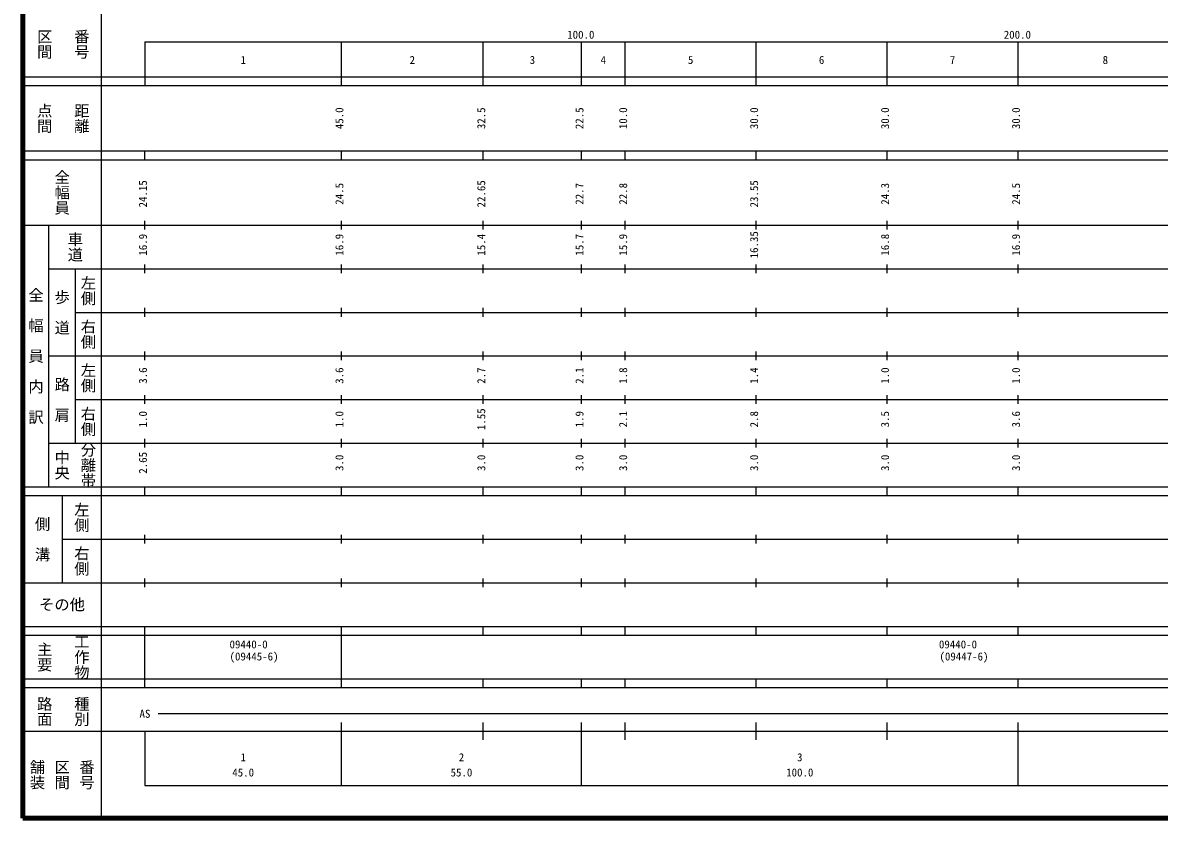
# Model space of a CAD drawing. Units: millimetres, scale not verified. Extents: x 40000 to 680000, y 20000 to 380000.
# Drawn here: x 40000 to 300351, y 20000 to 202409 of the extents above; entities that cross this region are included whole.
import ezdxf
from ezdxf.enums import TextEntityAlignment as Align

# ---------------------------------------------------------------- set-up
doc = ezdxf.new("R2010")
doc.units = ezdxf.units.MM
doc.header["$LTSCALE"] = 1000
doc.layers.add('M-TTL', color=2, linetype='Continuous', lineweight=140)
doc.layers.add('M-TTL-BAND', color=7, linetype='Continuous', lineweight=25)
doc.styles.add('@ＭＳ ゴシック', font='')
doc.styles.add('ＭＳ ゴシック', font='')
doc.styles.get('@ＭＳ ゴシック').set_extended_font_data('@MS Gothic')
doc.styles.get('ＭＳ ゴシック').set_extended_font_data('MS Gothic')

msp = doc.modelspace()

# ---------------------------------------------------------------- linework, layer by layer
at = {"layer": 'M-TTL'}
for p, q in [((40000, 380000), (40000, 20000)), ((40000, 20000), (680000, 20000))]:
    msp.add_line(p, q, dxfattribs=at)
at = {"layer": 'M-TTL-BAND'}
for p, q in [((58000, 370000), (58000, 20000)), ((68000, 198000), (68000, 188000)), ((68000, 198000), (579000, 198000)), ((113000, 188000), (113000, 198000)), ((145500, 188000), (145500, 198000)), ((168000, 188000), (168000, 198000)), ((178000, 188000), (178000, 198000)), ((208000, 188000), (208000, 198000)), ((238000, 188000), (238000, 198000)), ((268000, 188000), (268000, 198000)), ((40000, 190000), (579000, 190000)), ((40000, 188000), (579000, 188000)), ((40000, 173000), (579000, 173000)), ((68000, 171000), (68000, 173000)), ((113000, 171000), (113000, 173000)), ((145500, 171000), (145500, 173000)), ((168000, 171000), (168000, 173000)), ((178000, 171000), (178000, 173000)), ((208000, 171000), (208000, 173000)), ((238000, 171000), (238000, 173000)), ((268000, 171000), (268000, 173000)), ((40000, 171000), (579000, 171000)), ((68000, 155000), (68000, 157000)), ((113000, 155000), (113000, 157000)), ((145500, 155000), (145500, 157000)), ((168000, 155000), (168000, 157000)), ((178000, 155000), (178000, 157000)), ((208000, 155000), (208000, 157000)), ((238000, 155000), (238000, 157000)), ((268000, 155000), (268000, 157000)), ((40000, 156000), (579000, 156000)), ((46000, 96000), (46000, 156000)), ((46000, 146000), (579000, 146000)), ((52000, 146000), (52000, 106000)), ((68000, 145000), (68000, 147000)), ((113000, 145000), (113000, 147000)), ((145500, 145000), (145500, 147000)), ((168000, 145000), (168000, 147000)), ((178000, 145000), (178000, 147000)), ((208000, 145000), (208000, 147000)), ((238000, 145000), (238000, 147000)), ((268000, 145000), (268000, 147000)), ((52000, 136000), (579000, 136000)), ((68000, 135000), (68000, 137000)), ((113000, 135000), (113000, 137000)), ((145500, 135000), (145500, 137000)), ((168000, 135000), (168000, 137000)), ((178000, 135000), (178000, 137000)), ((208000, 135000), (208000, 137000)), ((238000, 135000), (238000, 137000)), ((268000, 135000), (268000, 137000)), ((46000, 126000), (579000, 126000)), ((68000, 125000), (68000, 127000)), ((113000, 125000), (113000, 127000)), ((145500, 125000), (145500, 127000)), ((168000, 125000), (168000, 127000)), ((178000, 125000), (178000, 127000)), ((208000, 125000), (208000, 127000)), ((238000, 125000), (238000, 127000)), ((268000, 125000), (268000, 127000)), ((52000, 116000), (579000, 116000)), ((68000, 115000), (68000, 117000)), ((113000, 115000), (113000, 117000)), ((145500, 115000), (145500, 117000)), ((168000, 115000), (168000, 117000)), ((178000, 115000), (178000, 117000)), ((208000, 115000), (208000, 117000)), ((238000, 115000), (238000, 117000)), ((268000, 115000), (268000, 117000)), ((68000, 105000), (68000, 107000)), ((113000, 105000), (113000, 107000)), ((145500, 105000), (145500, 107000)), ((168000, 105000), (168000, 107000)), ((178000, 105000), (178000, 107000)), ((208000, 105000), (208000, 107000)), ((238000, 105000), (238000, 107000)), ((268000, 105000), (268000, 107000)), ((46000, 106000), (579000, 106000)), ((40000, 96000), (579000, 96000)), ((40000, 94000), (579000, 94000)), ((49000, 94000), (49000, 74000)), ((68000, 94000), (68000, 96000)), ((113000, 94000), (113000, 96000)), ((145500, 94000), (145500, 96000)), ((168000, 94000), (168000, 96000)), ((178000, 94000), (178000, 96000)), ((208000, 94000), (208000, 96000)), ((238000, 94000), (238000, 96000)), ((268000, 94000), (268000, 96000)), ((49000, 84000), (579000, 84000)), ((68000, 83000), (68000, 85000)), ((113000, 83000), (113000, 85000)), ((145500, 83000), (145500, 85000)), ((168000, 83000), (168000, 85000)), ((178000, 83000), (178000, 85000)), ((208000, 83000), (208000, 85000)), ((238000, 83000), (238000, 85000)), ((268000, 83000), (268000, 85000)), ((40000, 74000), (579000, 74000)), ((68000, 73000), (68000, 75000)), ((113000, 73000), (113000, 75000)), ((145500, 73000), (145500, 75000)), ((168000, 73000), (168000, 75000)), ((178000, 73000), (178000, 75000)), ((208000, 73000), (208000, 75000)), ((238000, 73000), (238000, 75000)), ((268000, 73000), (268000, 75000)), ((40000, 64000), (579000, 64000)), ((68000, 62000), (68000, 64000)), ((113000, 62000), (113000, 64000)), ((145500, 62000), (145500, 64000)), ((168000, 62000), (168000, 64000)), ((178000, 62000), (178000, 64000)), ((208000, 62000), (208000, 64000)), ((238000, 62000), (238000, 64000)), ((268000, 62000), (268000, 64000)), ((40000, 62000), (579000, 62000)), ((68000, 52000), (68000, 62000)), ((113000, 52000), (113000, 62000)), ((40000, 52000), (579000, 52000)), ((40000, 50000), (579000, 50000)), ((68000, 50000), (68000, 52000)), ((113000, 50000), (113000, 52000)), ((145500, 50000), (145500, 52000)), ((168000, 50000), (168000, 52000)), ((178000, 50000), (178000, 52000)), ((208000, 50000), (208000, 52000)), ((238000, 50000), (238000, 52000)), ((268000, 50000), (268000, 52000)), ((71000, 44000), (565000, 44000)), ((113000, 27500), (113000, 42000)), ((145500, 38000), (145500, 42000)), ((168000, 27500), (168000, 42000)), ((178000, 38000), (178000, 42000)), ((208000, 38000), (208000, 42000)), ((238000, 38000), (238000, 42000)), ((268000, 27500), (268000, 42000)), ((40000, 40000), (579000, 40000)), ((68000, 40000), (68000, 27500)), ((68000, 27500), (579000, 27500))]:
    msp.add_line(p, q, dxfattribs=at)

# ---------------------------------------------------------------- texts
at = {"layer": 'M-TTL-BAND', "style": '@ＭＳ ゴシック'}
for s, p in [('区間', (45000, 197500)), ('番号', (53500, 197500)), ('点間', (45000, 180500)), ('距離', (53500, 180500)), ('全幅員', (49000, 163500)), ('車道', (52000, 151000)), ('左側', (55000, 141000)), ('全\u3000幅\u3000員\u3000内\u3000訳', (43000, 126000)), ('歩\u3000道', (49000, 136000)), ('右側', (55000, 131000)), ('左側', (55000, 121000)), ('路\u3000肩', (49000, 116000)), ('右側', (55000, 111000)), ('中央', (49000, 101000)), ('分離帯', (55000, 101000)), ('左側', (53500, 89000)), ('側\u3000溝', (44500, 84000)), ('右側', (53500, 79000)), ('主要', (45000, 57000)), ('工作物', (53500, 57000)), ('路面', (45000, 44500)), ('種別', (53500, 44500)), ('舗装', (43333, 30000)), ('区間', (49000, 30000)), ('番号', (54667, 30000))]:
    msp.add_text(s, height=2566, rotation=270, dxfattribs=at).set_placement(p, align=Align.MIDDLE_CENTER)
at = {"layer": 'M-TTL-BAND', "style": 'ＭＳ ゴシック'}
for s, p in [('100.0', (167844, 198195)), ('200.0', (267844, 198195)), ('1', (90500, 192405)), ('2', (129250, 192405)), ('3', (156750, 192405)), ('4', (173000, 192405)), ('5', (193000, 192405)), ('6', (223000, 192405)), ('7', (253000, 192405)), ('8', (288000, 192405)), ('AS', (68000, 42500)), ('1', (90500, 32523)), ('2', (140500, 32523)), ('3', (218000, 32523)), ('45.0', (90500, 29033)), ('55.0', (140500, 29033)), ('100.0', (218000, 29033))]:
    msp.add_text(s, height=1833, dxfattribs=at).set_placement(p, align=Align.BOTTOM_CENTER)
for s, p in [('45.0', (114000, 180500)), ('32.5', (146500, 180500)), ('22.5', (169000, 180500)), ('10.0', (179000, 180500)), ('30.0', (209000, 180500)), ('30.0', (239000, 180500)), ('30.0', (269000, 180500)), ('24.15', (69000, 163174)), ('24.5', (114000, 163174)), ('22.65', (146500, 163174)), ('22.7', (169000, 163174)), ('22.8', (179000, 163174)), ('23.55', (209000, 163174)), ('24.3', (239000, 163174)), ('24.5', (269000, 163174)), ('16.9', (69000, 151500)), ('16.9', (114000, 151500)), ('15.4', (146500, 151500)), ('15.7', (169000, 151500)), ('15.9', (179000, 151500)), ('16.35', (209000, 151500)), ('16.8', (239000, 151500)), ('16.9', (269000, 151500)), ('3.6', (69000, 121500)), ('3.6', (114000, 121500)), ('2.7', (146500, 121500)), ('2.1', (169000, 121500)), ('1.8', (179000, 121500)), ('1.4', (209000, 121500)), ('1.0', (239000, 121500)), ('1.0', (269000, 121500)), ('1.0', (69000, 111500)), ('1.0', (114000, 111500)), ('1.55', (146500, 111500)), ('1.9', (169000, 111500)), ('2.1', (179000, 111500)), ('2.8', (209000, 111500)), ('3.5', (239000, 111500)), ('3.6', (269000, 111500)), ('2.65', (69000, 101500)), ('3.0', (114000, 101500)), ('3.0', (146500, 101500)), ('3.0', (169000, 101500)), ('3.0', (179000, 101500)), ('3.0', (209000, 101500)), ('3.0', (239000, 101500)), ('3.0', (269000, 101500))]:
    msp.add_text(s, height=1833, rotation=90, dxfattribs=at).set_placement(p, align=Align.BOTTOM_CENTER)
msp.add_text('その他', height=2566, dxfattribs=at).set_placement((49000, 69000), align=Align.MIDDLE_CENTER)
for s, p in [('09440-0', (87375, 58405)), ('09440-0', (249875, 58405)), ('(09445-6)', (87375, 55636)), ('(09447-6)', (250003, 55636))]:
    msp.add_text(s, height=1833, dxfattribs=at).set_placement(p, align=Align.BOTTOM_LEFT)

doc.saveas('drawing.dxf')
